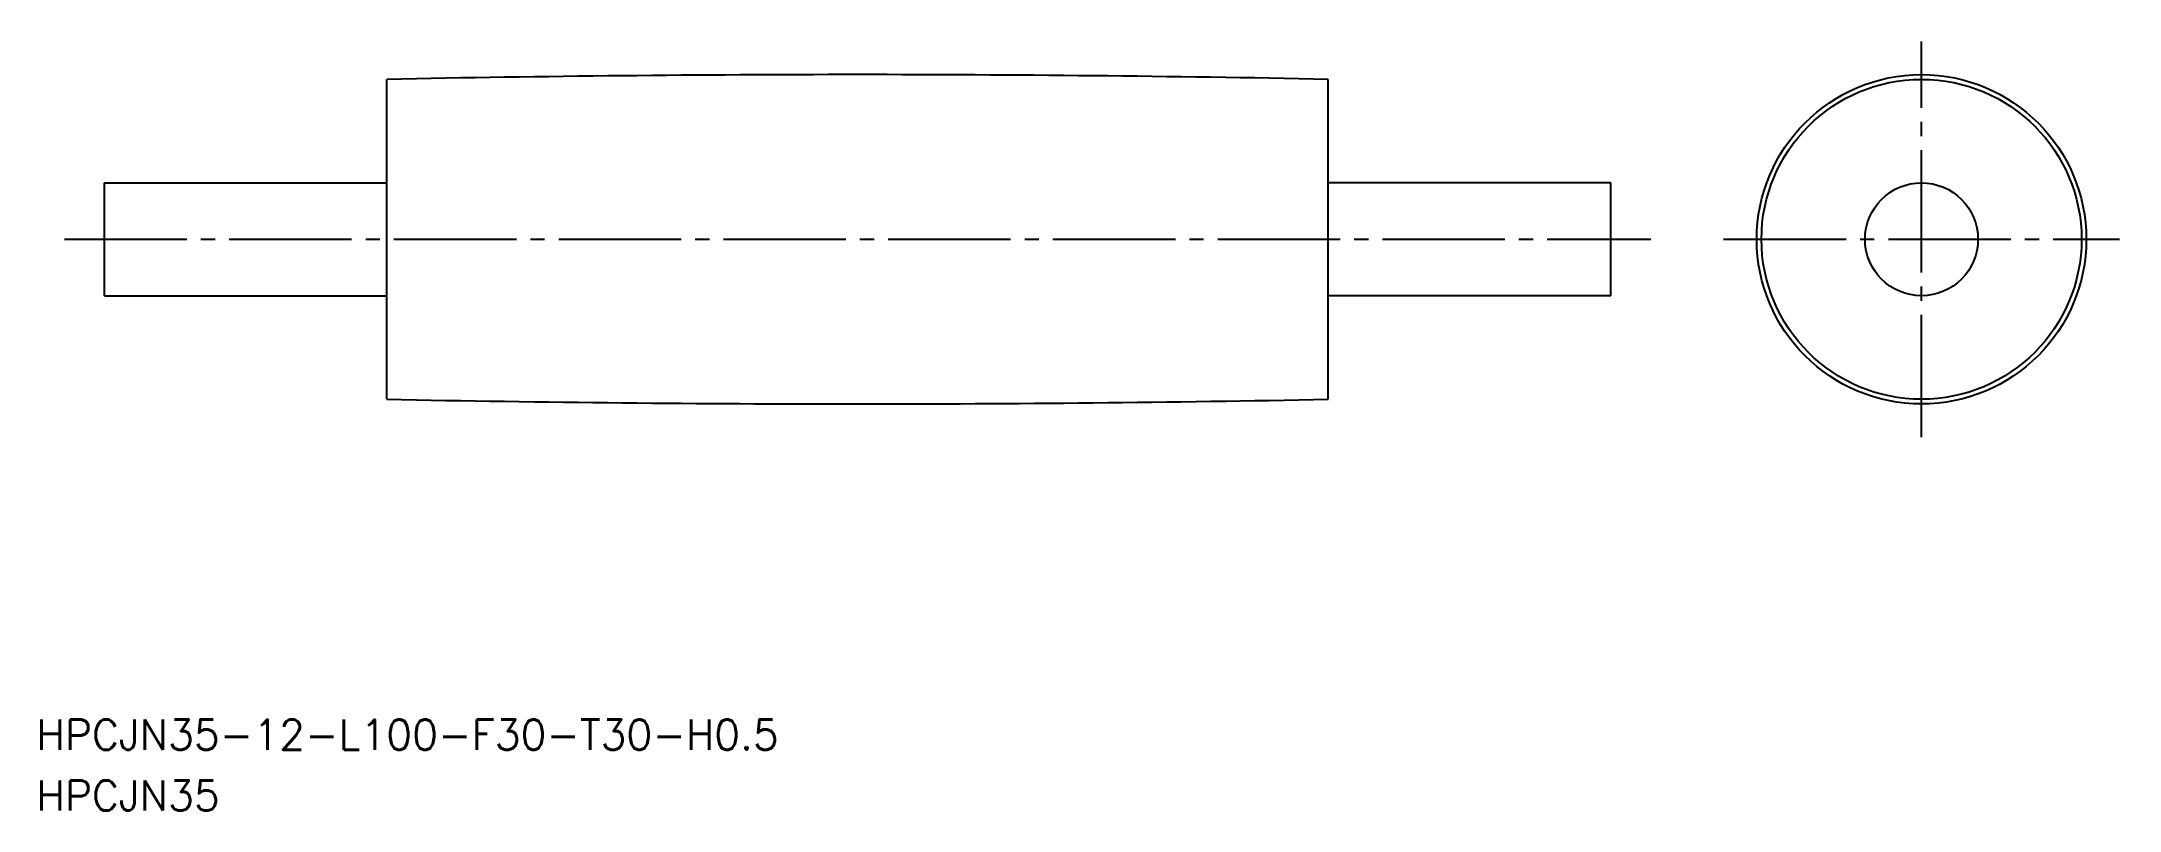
# Model space of a CAD drawing. Extents: x 54 to 275, y 137 to 219.
import ezdxf

# ---------------------------------------------------------------- set-up
doc = ezdxf.new("R2010")
doc.units = 0
doc.linetypes.add('CENTER', pattern=[17.5, 13, -1.5, 1.5, -1.5])
doc.layers.get('0').update_dxf_attribs({"linetype": 'CONTINUOUS'})
doc.layers.add('CENTER', color=1, linetype='CENTER')
doc.styles.get("Standard").update_dxf_attribs({"font": 'txt.shx', "bigfont": '@extfont2.shx'})

msp = doc.modelspace()

# ---------------------------------------------------------------- linework, layer by layer
at = {"color": 7, "linetype": 'CONTINUOUS'}
for p, q in [((90.79, 180.93), (90.79, 214.93)), ((190.79, 180.93), (190.79, 214.93)), ((60.79, 203.93), (90.79, 203.93)), ((60.79, 191.93), (60.79, 203.93)), ((220.79, 203.93), (190.79, 203.93)), ((220.79, 191.93), (220.79, 203.93)), ((60.79, 191.93), (90.79, 191.93)), ((220.79, 191.93), (190.79, 191.93))]:
    msp.add_line(p, q, dxfattribs=at)
for radius in [17.5, 17, 6]:
    msp.add_circle((253.8, 197.93), radius, dxfattribs=at)
for centre, start, end in [((140.79, -2284.82), 88.85412, 91.14588), ((140.79, 2680.68), 268.85412, 271.14588)]:
    msp.add_arc(centre, 2500.25, start, end, dxfattribs=at)
at = {"layer": 'CENTER', "color": 1, "linetype": 'CENTER'}
for p, q in [((253.8, 176.9), (253.8, 218.95)), ((56.54, 197.93), (225.04, 197.93)), ((232.78, 197.93), (274.82, 197.93))]:
    msp.add_line(p, q, dxfattribs=at)

# ---------------------------------------------------------------- texts
at = {"color": 7, "linetype": 'CONTINUOUS'}
for s, p in [('HPCJN35-12-L100-F30-T30-H0.5', (53.56, 143.68)), ('HPCJN35', (53.56, 137.22))]:
    msp.add_text(s, height=3.2, dxfattribs=at).set_placement(p)

doc.saveas('drawing.dxf')
